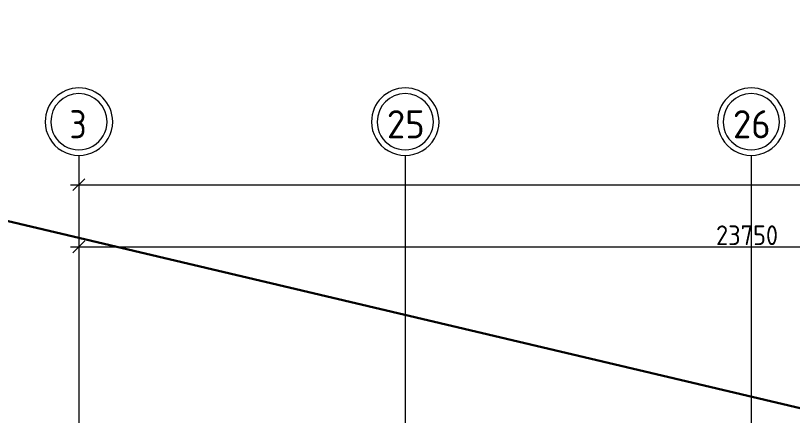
# Model space of a CAD drawing. Header units: millimetres. Extents: x -695119 to 412940, y -249585 to 622758.
# Drawn here: x -136642 to -122834, y 567511 to 574621 of the extents above; entities that cross this region are included whole.
import ezdxf

# ---------------------------------------------------------------- set-up
doc = ezdxf.new("R2010")
doc.units = ezdxf.units.MM
doc.linetypes.add('ADSK_Линия сетки', pattern=[25, 20, -2.5, 0, -2.5])
for name, color, linetype, lineweight in [('_Схема', 5, 'Continuous', 30), ('Оси', 252, 'Continuous', 9), ('Размеры', 7, 'Continuous', 9)]:
    doc.layers.add(name, color=color, linetype=linetype, lineweight=lineweight)
doc.styles.add('GOST Common_1', font='', dxfattribs={"height": 250})
doc.styles.add('ISOCPEUR', font='isocpeur.ttf', dxfattribs={"width": 0.9, "height": 350})
doc.styles.get('GOST Common_1').set_extended_font_data('GOST type B')
doc.dimstyles.new('ADSK_Основной_3_5_мм', dxfattribs={"dimscale": 304.8, "dimtxt": 348.593412, "dimasz": 0.695866, "dimexe": 0.492126, "dimexo": 0.492126, "dimgap": 0.098425, "dimtad": 1, "dimdec": 0, "dimdsep": 46, "dimtxsty": 'ISOCPEUR', "dimblk1": 'OBLIQUE', "dimblk2": 'OBLIQUE', "dimsah": 1, "dimcen": 0.09, "dimdle": 0.492126, "dimazin": 0, "dimtfac": 1, "dimtdec": 4, "dimtix": 1, "dimtmove": 0, "dimatfit": 3, "dimfxl": 1, "dimtvp": 1, "dimtolj": 1, "dimtzin": 0, "dimlwd": 18, "dimlwe": 18, "dimarcsym": 2})

# ---------------------------------------------------------------- blocks, each defined once
blk = doc.blocks.new('Ось сетки - Круг_Ø12 мм 2-461932-План 1 этажа смеж')
at = {"layer": 'Оси', "lineweight": 20}
for radius, start, end in [(6, 360, 180), (5, 360, 180), (6, 180, 360), (5, 180, 360)]:
    blk.add_arc((0, 0), radius, start, end, dxfattribs=at)
blk = doc.blocks.new('_Oblique')
at = {"color": 0, "linetype": 'ByBlock', "lineweight": -2}
blk.add_line((-0.5, -0.5), (0.5, 0.5), dxfattribs=at)
blk = doc.blocks.new('*D525')
at = {"layer": 'Defpoints', "color": 0, "transparency": 16777216}
for p in [(-135516, 570610), (-111766, 570610), (-111766, 570510)]:
    blk.add_point(p, dxfattribs=at)
at = {"layer": 'Размеры', "color": 0, "lineweight": 18, "transparency": 16777216}
for p, q in [((-135666, 570510), (-111616, 570510)), ((-135516, 570460), (-135516, 570360)), ((-111766, 570460), (-111766, 570360))]:
    blk.add_line(p, q, dxfattribs=at)
at = {"layer": 'Размеры', "color": 0, "lineweight": 18, "transparency": 16777216, "xscale": 212.1, "yscale": 212.1, "zscale": 212.1, "rotation": 180}
blk.add_blockref('_Oblique', (-135516, 570510), dxfattribs=at)
at = {"layer": 'Размеры', "color": 0, "lineweight": 18, "transparency": 16777216, "xscale": 212.1, "yscale": 212.1, "zscale": 212.1}
blk.add_blockref('_Oblique', (-111766, 570510), dxfattribs=at)
at = {"layer": 'Размеры', "color": 0, "lineweight": 20, "transparency": 16777216, "insert": (-123641, 570715), "char_height": 350, "width": 1324.48, "attachment_point": 5, "style": 'ISOCPEUR'}
blk.add_mtext('\\A1;23750', dxfattribs=at)
blk = doc.blocks.new('*D533')
at = {"layer": 'Defpoints', "color": 0, "transparency": 16777216}
for p in [(-135516, 571714), (-81916, 571714), (-81916, 571614)]:
    blk.add_point(p, dxfattribs=at)
at = {"layer": 'Размеры', "color": 0, "lineweight": 18, "transparency": 16777216}
for p, q in [((-135666, 571614), (-81766, 571614)), ((-135516, 571564), (-135516, 571464)), ((-81916, 571564), (-81916, 571464))]:
    blk.add_line(p, q, dxfattribs=at)
at = {"layer": 'Размеры', "color": 0, "lineweight": 18, "transparency": 16777216, "xscale": 212.1, "yscale": 212.1, "zscale": 212.1, "rotation": 180}
blk.add_blockref('_Oblique', (-135516, 571614), dxfattribs=at)
at = {"layer": 'Размеры', "color": 0, "lineweight": 18, "transparency": 16777216, "xscale": 212.1, "yscale": 212.1, "zscale": 212.1}
blk.add_blockref('_Oblique', (-81916, 571614), dxfattribs=at)
at = {"layer": 'Размеры', "color": 0, "lineweight": 20, "transparency": 16777216, "insert": (-108716, 571819), "char_height": 350, "width": 1324.48, "attachment_point": 5, "style": 'ISOCPEUR'}
blk.add_mtext('\\A1;53600', dxfattribs=at)

msp = doc.modelspace()

# ---------------------------------------------------------------- linework, layer by layer
at = {"layer": '_Схема', "color": 5}
msp.add_line((-356137.271, 622757.974), (189125.193, 494018.926), dxfattribs=at)
at = {"layer": 'Оси', "linetype": 'ADSK_Линия сетки'}
for p, q in [((-135515.535, 572133.794), (-135515.535, 550313.64)), ((-129715.535, 572133.794), (-129715.535, 550313.64)), ((-123565.535, 572133.794), (-123565.535, 550313.64))]:
    msp.add_line(p, q, dxfattribs=at)

# ---------------------------------------------------------------- block references
at = {"layer": 'Оси', "lineweight": 20, "xscale": 99.99999999999993, "yscale": 99.99999999999993, "zscale": 99.99999999999993, "rotation": 180}
for p in [(-135515.535, 572733.794), (-129715.535, 572733.794), (-123565.535, 572733.794)]:
    msp.add_blockref('Ось сетки - Круг_Ø12 мм 2-461932-План 1 этажа смеж', p, dxfattribs=at)

# ---------------------------------------------------------------- texts
at = {"layer": 'Оси', "char_height": 500, "attachment_point": 1, "style": 'GOST Common_1'}
for s, insert, width in [('\\fGOST Common|b0|i0|c204|p34|;\\W.9;3', (-135681.655, 572938.406), 389.62012), ('25', (-130042.305, 572938.406), 779.24025), ('26', (-123892.305, 572938.406), 779.24025)]:
    msp.add_mtext(s, dxfattribs=dict(at, insert=insert, width=width))

# ---------------------------------------------------------------- dimensions: what is measured, and where the dimension line sits
at = {"layer": 'Размеры', "lineweight": 20}
for base, p1, p2, override, picture, middle in [((-81915.535, 571614.488), (-135515.535, 571714.473), (-81915.535, 571714.473), {"dimpost": '<>', "dimfxl": 53600}, '*D533', (-108715.535, 571819.488)), ((-111765.535, 570510.232), (-135515.535, 570610.217), (-111765.535, 570610.217), {"dimpost": '<>', "dimfxl": 23750}, '*D525', (-123640.535, 570715.232))]:
    dim = msp.add_linear_dim(base=base, p1=p1, p2=p2, dimstyle='ADSK_Основной_3_5_мм', override=override, dxfattribs=at)
    dim.commit()
    dim.dimension.update_dxf_attribs({"geometry": picture, "text_midpoint": middle})

doc.saveas('drawing.dxf')
